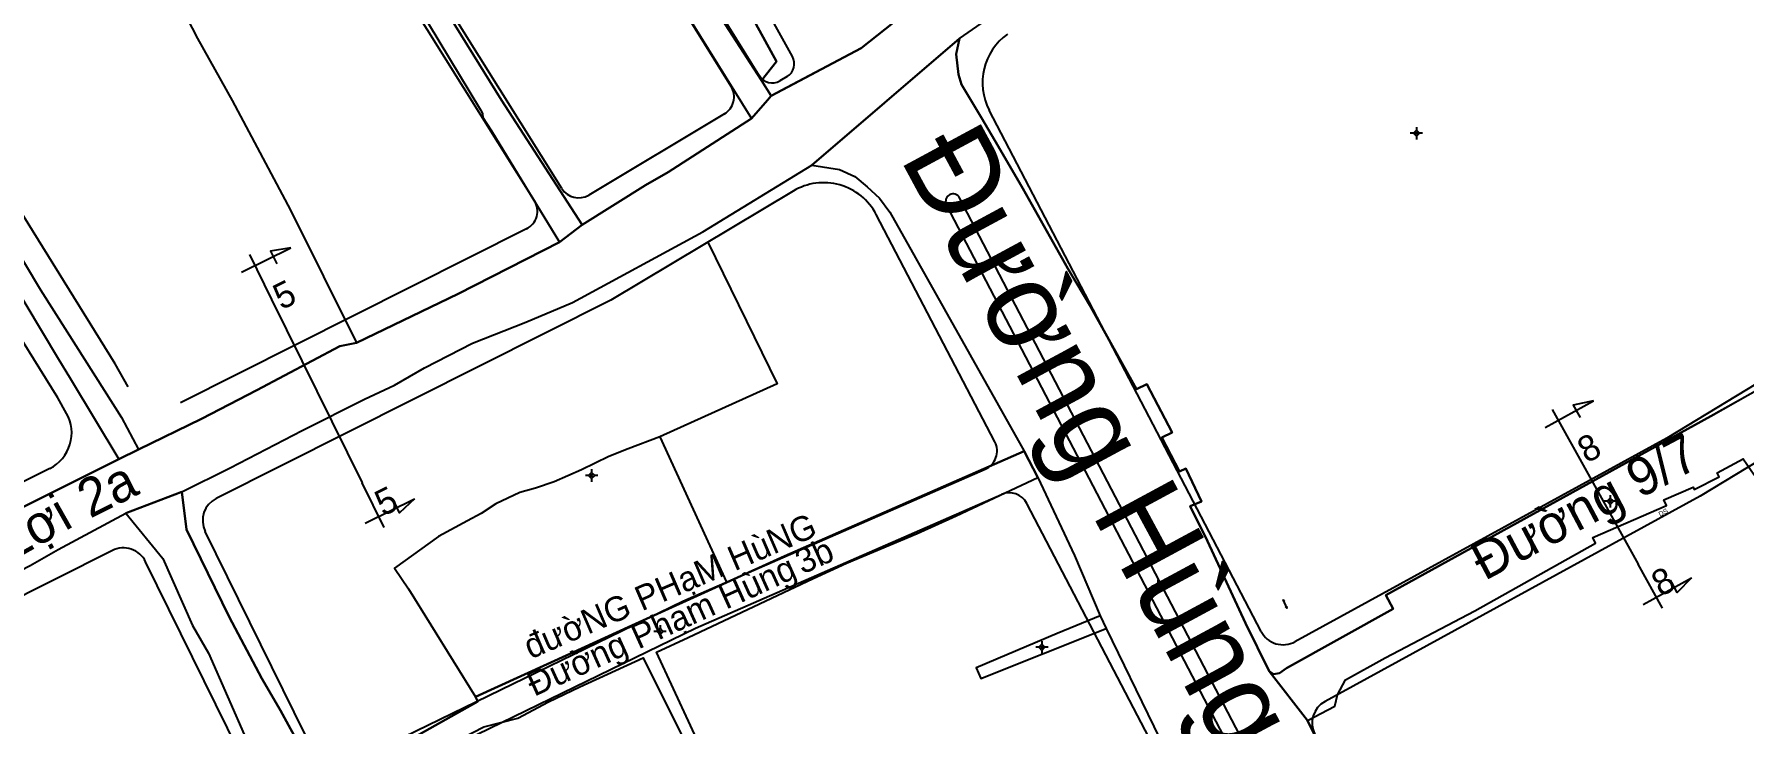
# Model space of a CAD drawing. Extents: x 548357 to 553331, y 1835329 to 1842351.
# Drawn here: x 551462.8 to 551808.4, y 1839061 to 1839200.3 of the extents above; entities that cross this region are included whole.
import ezdxf

# ---------------------------------------------------------------- set-up
doc = ezdxf.new("R2010")
doc.units = 0
for name, color, linetype in [('Level 1', 7, 'Continuous'), ('Level 10', 7, 'Continuous'), ('Level 11', 7, 'Continuous'), ('Level 2', 7, 'Continuous'), ('Level 27', 7, 'Continuous'), ('Level 30', 7, 'Continuous'), ('Level 4', 7, 'Continuous'), ('Level 5', 7, 'Continuous')]:
    doc.layers.add(name, color=color, linetype=linetype)

msp = doc.modelspace()

# ---------------------------------------------------------------- linework, layer by layer
at = {"layer": 'Level 1'}
for p, q in [((551716.03, 1839084.32), (551715.25, 1839086.16)), ((551715.25, 1839086.16), (551715.32, 1839085.69)), ((551715.25, 1839086.16), (551715.55, 1839085.78)), ((551716.03, 1839084.32), (551715.25, 1839086.16)), ((551715.25, 1839086.16), (551715.32, 1839085.69)), ((551715.25, 1839086.16), (551715.55, 1839085.78)), ((551716.03, 1839084.32), (551715.75, 1839084.67)), ((551716.03, 1839084.32), (551715.75, 1839084.67)), ((551716.03, 1839084.32), (551715.97, 1839084.76)), ((551716.03, 1839084.32), (551715.97, 1839084.76))]:
    msp.add_line(p, q, dxfattribs=at)
for points in [[(551504.71, 1839152.21), (551514.7, 1839157.14)], [(551514.7, 1839157.14), (551510.59, 1839156.46), (551511.85, 1839153.92)], [(551506.31, 1839155.82), (551510.8, 1839146.74)], [(551510.8, 1839146.74), (551529.07, 1839109.72)], [(551768.22, 1839120.85), (551777.95, 1839126.25)], [(551777.95, 1839126.25), (551773.88, 1839125.38), (551775.26, 1839122.9)], [(551769.64, 1839124.53), (551774.56, 1839115.68)], [(551774.56, 1839115.68), (551787.02, 1839093.24)], [(551533.55, 1839100.64), (551529.07, 1839109.72)], [(551529.71, 1839101.56), (551539.7, 1839106.49)], [(551539.7, 1839106.49), (551536.67, 1839103.64), (551535.41, 1839106.18)], [(551791.93, 1839084.38), (551787.02, 1839093.24)], [(551788.05, 1839085.12), (551797.78, 1839090.53)], [(551797.78, 1839090.53), (551794.89, 1839087.53), (551793.52, 1839090.01)]]:
    msp.add_lwpolyline(points, dxfattribs=at)
at = {"layer": 'Level 10'}
for p, q in [((551619.98, 1839173.88), (551649.8, 1839199.45)), ((551607.77, 1839183.28), (551611.79, 1839187.85)), ((551609.81, 1839190.93), (551611.79, 1839187.85)), ((551568.97, 1839158.28), (551573.55, 1839161.78)), ((551479.91, 1839114.49), (551483.86, 1839116.42)), ((551662.89, 1839116.1), (551665.68, 1839110.76)), ((551481.32, 1839103.57), (551492.64, 1839107.86)), ((551678.26, 1839082.81), (551679.45, 1839080.28)), ((551712.41, 1839071.62), (551720.16, 1839061.67))]:
    msp.add_line(p, q, dxfattribs=at)
for points in [[(551609.81, 1839190.93), (551612.87, 1839194.81), (551579.77, 1839255.14), (551559.93, 1839289.66), (551538.87, 1839328.94), (551518.25, 1839366.66), (551514.39, 1839369.68)], [(551520.3, 1839347.03), (551514.8, 1839349.02), (551516.43, 1839344.78), (551520.37, 1839335.21), (551526.32, 1839322.2), (551534.7, 1839303.46), (551541.23, 1839290.93), (551547.44, 1839279.47), (551557.1, 1839264.09), (551569.98, 1839244.08), (551576.01, 1839234.97), (551579.25, 1839229.71), (551588.69, 1839214.01), (551607.77, 1839183.28)], [(551520.3, 1839347.03), (551523.82, 1839338.54), (551530.1, 1839322.89), (551536.17, 1839309.76), (551550.25, 1839283.31), (551558.55, 1839270.87), (551561.78, 1839265.11), (551566.15, 1839258.42), (551579.4, 1839237.67), (551583.48, 1839231.72), (551586.56, 1839226.63), (551594.41, 1839214.45), (551598.21, 1839208.91), (551609.81, 1839190.93)], [(551467.49, 1839333.56), (551467.14, 1839332.3), (551467.08, 1839330.87), (551476.15, 1839316.5), (551491.71, 1839290.9), (551507.1, 1839266.28), (551514.12, 1839254.39), (551520.75, 1839244.37), (551523.79, 1839239.69), (551527.31, 1839234.91), (551529.96, 1839230.36), (551543.41, 1839209.37), (551557.24, 1839186.96), (551573.55, 1839161.78)], [(551344.61, 1839305.69), (551347.07, 1839304.57), (551349.72, 1839303.43), (551363.29, 1839295.87), (551370.25, 1839283.09), (551377.49, 1839273.37), (551381.78, 1839267.82), (551386.24, 1839262.18), (551396.27, 1839249.84), (551408.43, 1839233.16), (551417.73, 1839220.11), (551426.05, 1839206.76), (551429.8, 1839201.1), (551440.36, 1839185.46), (551451.36, 1839169.37), (551454.71, 1839164.2), (551464.05, 1839148.66), (551469.49, 1839140.18), (551480.42, 1839122.9), (551483.86, 1839116.42)], [(551482.45, 1839298.41), (551464.08, 1839289.14), (551461.99, 1839288.05), (551453.15, 1839282.69), (551444.13, 1839277.09), (551447.85, 1839271.54), (551452.05, 1839265.69), (551455.03, 1839261.72), (551459.11, 1839256.03), (551462.47, 1839251.25), (551466.14, 1839246.23), (551469.64, 1839241.23), (551483.85, 1839219.5), (551487.72, 1839215.07), (551489.34, 1839212.06), (551495.82, 1839199.44), (551502.85, 1839186.94), (551514.61, 1839164.79), (551527.98, 1839137.95)], [(551649.8, 1839199.45), (551672.62, 1839215.25), (551681.53, 1839221.49), (551681.61, 1839221.25), (551696.1, 1839230.12), (551700.57, 1839232.44), (551699.51, 1839234.23), (551703.8, 1839236.99), (551703.58, 1839237.35), (551714.13, 1839244.86), (551718.94, 1839248.34), (551743.81, 1839266.81), (551765.44, 1839288.06), (551767.6, 1839289.16), (551769.73, 1839289.58)], [(551611.79, 1839187.85), (551629.93, 1839197.47), (551642.87, 1839207.8), (551660.38, 1839220.23)], [(551536.14, 1839212.95), (551553.01, 1839185.05), (551553.44, 1839184.26), (551553.47, 1839183.5), (551555.21, 1839180.77), (551568.97, 1839158.28)], [(551649.8, 1839199.45), (551649.19, 1839196.26), (551649.61, 1839192.17), (551650.22, 1839190.16), (551654.27, 1839183.44), (551657.65, 1839177.71), (551662.61, 1839169.11), (551671.72, 1839152.97), (551676.37, 1839145.2), (551685.62, 1839128.61), (551687.68, 1839129.59), (551692.79, 1839119.88), (551690.75, 1839118.82), (551694.33, 1839112), (551695.59, 1839112.6), (551698.77, 1839105.93), (551696.45, 1839105.01), (551699.99, 1839097.89), (551707.62, 1839081.33), (551712.41, 1839071.62)], [(551435.93, 1839184.74), (551440.51, 1839178.18), (551450.5, 1839163.28), (551457.84, 1839151.21), (551467.52, 1839135.01), (551470.15, 1839130.73), (551479.91, 1839114.49)], [(551573.55, 1839161.78), (551586.39, 1839169.79), (551590.95, 1839172.47), (551607.77, 1839183.28)], [(551492.64, 1839107.86), (551502.4, 1839112.71), (551516.96, 1839120.26), (551529.59, 1839126.58), (551535.62, 1839129.44), (551541.72, 1839132.94), (551551.37, 1839137.9), (551562.2, 1839142.15), (551571.64, 1839146.11), (551597.94, 1839160.4), (551619.98, 1839173.88)], [(551619.98, 1839173.88), (551625.59, 1839173.01), (551628.69, 1839171.57), (551631.2, 1839169.5), (551633.67, 1839167.2), (551635.73, 1839164.39), (551662.89, 1839116.1)], [(551527.98, 1839137.95), (551548.53, 1839147.85), (551568.97, 1839158.28)], [(551712.41, 1839071.62), (551713.28, 1839071.04), (551714.49, 1839071.25), (551715.92, 1839072.24), (551737.47, 1839084.23), (551736, 1839087.03), (551801.71, 1839123.17), (551831, 1839139.82), (551831.43, 1839139.19), (551839.1, 1839143.27), (551841.87, 1839144.67), (551844.46, 1839146.68), (551845.85, 1839148.14), (551846.24, 1839150.26)], [(551720.16, 1839061.67), (551725.69, 1839064.61), (551726.21, 1839066.86), (551727.83, 1839069.88), (551735.89, 1839074.32), (551753.98, 1839083.84), (551778.38, 1839097.48), (551777.83, 1839098.68), (551792.74, 1839105.13), (551792.2, 1839106.25), (551798.13, 1839108.8), (551798.33, 1839108.33), (551803.36, 1839110.88), (551803, 1839111.7), (551808.21, 1839114.57), (551810.48, 1839111.34), (551830.84, 1839122.84), (551827.88, 1839128.08), (551841.32, 1839136.91), (551844.95, 1839139.1), (551847.47, 1839140.52), (551849.69, 1839140.97), (551851.84, 1839140.36), (551853.45, 1839139.49)], [(551483.86, 1839116.42), (551496.59, 1839122.65), (551507.79, 1839128.39), (551524.56, 1839137.32), (551527.98, 1839137.95)], [(551520.9, 1839048.97), (551521.29, 1839048.58), (551521.83, 1839048.46), (551523.43, 1839048.91), (551527.19, 1839051.31), (551552.47, 1839065.55), (551551.98, 1839066.47), (551571.07, 1839075.13), (551582.87, 1839080.56), (551602.77, 1839089.53), (551614.47, 1839094.89), (551662.89, 1839116.1)], [(551450.93, 1839099.62), (551459.96, 1839104.51), (551479.91, 1839114.49)], [(551523.22, 1839043.28), (551523.25, 1839044.21), (551523.73, 1839045.13), (551524.31, 1839045.82), (551546.89, 1839056.92), (551553.7, 1839060.38), (551560.57, 1839062.17), (551566.74, 1839065.43), (551573.09, 1839068.49), (551585.87, 1839074.37), (551597.03, 1839052.09), (551598.87, 1839053.27), (551588.61, 1839075.5), (551594.97, 1839078.42), (551620.26, 1839090.39), (551626.97, 1839093.44), (551641.29, 1839099.49), (551649.14, 1839103.06), (551665.68, 1839110.76)], [(551665.68, 1839110.76), (551673.1, 1839095.03), (551678.26, 1839082.81)], [(551492.64, 1839107.86), (551493.57, 1839100.29), (551502.2, 1839082.64), (551508.83, 1839070.15), (551512.56, 1839063.69), (551517, 1839055.72), (551520.9, 1839048.97)], [(551339.57, 1838991.66), (551341.67, 1838997.91), (551355.45, 1839014.08), (551361, 1839020.21), (551366.88, 1839027.41), (551373.65, 1839034.23), (551380.01, 1839039.79), (551385.93, 1839045.97), (551396.89, 1839051.61), (551395.63, 1839056.17), (551401.69, 1839059.87), (551409.05, 1839063.94), (551415.3, 1839067.1), (551425.98, 1839072.75), (551431.31, 1839075.5), (551437.48, 1839078.94), (551441.06, 1839080.71), (551446.75, 1839083.84), (551452.58, 1839088.15), (551462, 1839092.98), (551467.62, 1839096.22), (551481.32, 1839103.57)], [(551481.32, 1839103.57), (551488.79, 1839094.44), (551494.81, 1839080.89), (551498.04, 1839075.31), (551505.71, 1839057.75), (551508.36, 1839049.74), (551510.64, 1839041.49), (551513.22, 1839042.2), (551516.62, 1839033.13)], [(551678.26, 1839082.81), (551669.54, 1839079.24), (551653.19, 1839072.35), (551654.16, 1839070.15), (551679.45, 1839080.28)], [(551679.45, 1839080.28), (551698.72, 1839040.68), (551718.1, 1839000), (551724.78, 1838985.35), (551726.81, 1838979.54), (551727.13, 1838978.2)], [(551720.16, 1839061.67), (551752.31, 1838996.9), (551757.47, 1838983.15)]]:
    msp.add_lwpolyline(points, dxfattribs=at)
at = {"layer": 'Level 11'}
for p, q in [((551742.2, 1839180.93), (551741.57, 1839180.31)), ((551742.2, 1839181.56), (551742.2, 1839180.93)), ((551742.82, 1839180.31), (551742.2, 1839180.93)), ((551741.57, 1839180.31), (551740.95, 1839180.31)), ((551741.57, 1839180.31), (551742.2, 1839179.69)), ((551742.2, 1839179.69), (551742.82, 1839180.31)), ((551742.2, 1839179.69), (551742.2, 1839179.06)), ((551743.45, 1839180.31), (551742.82, 1839180.31)), ((551575.47, 1839111.79), (551574.85, 1839111.17)), ((551575.47, 1839112.42), (551575.47, 1839111.79)), ((551576.09, 1839111.17), (551575.47, 1839111.79)), ((551574.85, 1839111.17), (551574.22, 1839111.17)), ((551574.85, 1839111.17), (551575.47, 1839110.55)), ((551575.47, 1839110.55), (551576.09, 1839111.17)), ((551575.47, 1839110.55), (551575.47, 1839109.92)), ((551576.72, 1839111.17), (551576.09, 1839111.17)), ((551780.75, 1839105.96), (551780.13, 1839105.96)), ((551781.38, 1839106.59), (551780.75, 1839105.96)), ((551780.75, 1839105.96), (551781.38, 1839105.33)), ((551781.38, 1839107.21), (551781.38, 1839106.59)), ((551782.01, 1839105.96), (551781.38, 1839106.59)), ((551781.38, 1839105.33), (551782.01, 1839105.96)), ((551781.38, 1839105.33), (551781.38, 1839104.71)), ((551782.63, 1839105.96), (551782.01, 1839105.96)), ((551689.31, 1839088.82), (551688.69, 1839088.82)), ((551689.94, 1839089.45), (551689.31, 1839088.82)), ((551689.31, 1839088.82), (551689.94, 1839088.19)), ((551689.94, 1839090.07), (551689.94, 1839089.45)), ((551690.56, 1839088.82), (551689.94, 1839089.45)), ((551689.94, 1839088.19), (551690.56, 1839088.82)), ((551689.94, 1839088.19), (551689.94, 1839087.57)), ((551691.19, 1839088.82), (551690.56, 1839088.82)), ((551589.32, 1839080.94), (551589.32, 1839080.31)), ((551588.69, 1839079.69), (551588.07, 1839079.69)), ((551589.32, 1839080.31), (551588.69, 1839079.69)), ((551588.69, 1839079.69), (551589.32, 1839079.07)), ((551589.94, 1839079.69), (551589.32, 1839080.31)), ((551589.32, 1839079.07), (551589.94, 1839079.69)), ((551589.32, 1839079.07), (551589.32, 1839078.44)), ((551590.57, 1839079.69), (551589.94, 1839079.69)), ((551666.48, 1839077.73), (551666.48, 1839077.11)), ((551665.85, 1839076.48), (551665.23, 1839076.48)), ((551666.48, 1839077.11), (551665.85, 1839076.48)), ((551665.85, 1839076.48), (551666.48, 1839075.85)), ((551667.11, 1839076.48), (551666.48, 1839077.11)), ((551666.48, 1839075.85), (551667.11, 1839076.48)), ((551666.48, 1839075.85), (551666.48, 1839075.23)), ((551667.73, 1839076.48), (551667.11, 1839076.48))]:
    msp.add_line(p, q, dxfattribs=at)
for centre in [(551742.2, 1839180.31), (551575.47, 1839111.17), (551781.38, 1839105.96), (551689.94, 1839088.82), (551589.32, 1839079.69), (551666.48, 1839076.48)]:
    msp.add_circle(centre, 0.15, dxfattribs=at)
at = {"layer": 'Level 2'}
for p, q in [((551629.93, 1839197.47), (551642.87, 1839207.8)), ((551642.87, 1839207.8), (551629.93, 1839197.47)), ((551629.93, 1839197.47), (551613.81, 1839188.92)), ((551609.81, 1839190.93), (551611.79, 1839187.85)), ((551611.79, 1839187.85), (551611.05, 1839187.01)), ((551613.81, 1839188.92), (551611.79, 1839187.85)), ((551611.05, 1839187.01), (551607.77, 1839183.28)), ((551586.39, 1839169.79), (551573.55, 1839161.78)), ((551662.89, 1839116.1), (551614.47, 1839094.89)), ((551665.68, 1839110.76), (551662.89, 1839116.1)), ((551649.14, 1839103.06), (551665.68, 1839110.76)), ((551492.64, 1839107.86), (551481.32, 1839103.57)), ((551641.29, 1839099.49), (551649.14, 1839103.06)), ((551614.47, 1839094.89), (551602.77, 1839089.53)), ((551602.77, 1839089.53), (551582.87, 1839080.56)), ((551582.87, 1839080.56), (551571.07, 1839075.13)), ((551588.61, 1839075.5), (551594.97, 1839078.42)), ((551498.04, 1839075.31), (551505.71, 1839057.75))]:
    msp.add_line(p, q, dxfattribs=at)
for points in [[(551559.93, 1839289.66), (551579.77, 1839255.14), (551612.87, 1839194.81), (551609.81, 1839190.93)], [(551437.48, 1839078.94), (551441.06, 1839080.71), (551446.75, 1839083.84), (551452.58, 1839088.15), (551462, 1839092.98), (551467.62, 1839096.22), (551481.32, 1839103.57), (551492.64, 1839107.86), (551502.4, 1839112.71), (551516.96, 1839120.26), (551529.59, 1839126.58), (551535.62, 1839129.44), (551541.72, 1839132.94), (551551.37, 1839137.9), (551562.2, 1839142.15), (551571.64, 1839146.11), (551597.94, 1839160.4), (551619.98, 1839173.88), (551649.8, 1839199.45), (551672.62, 1839215.25)], [(551611.79, 1839187.85), (551613.81, 1839188.92), (551629.93, 1839197.47)], [(551607.77, 1839183.28), (551590.95, 1839172.47), (551586.39, 1839169.79)], [(551573.55, 1839161.78), (551568.97, 1839158.28), (551548.53, 1839147.85), (551527.98, 1839137.95), (551524.56, 1839137.32), (551507.79, 1839128.39), (551496.59, 1839122.65), (551483.86, 1839116.42), (551479.91, 1839114.49), (551459.96, 1839104.51), (551450.93, 1839099.62), (551447.4, 1839096.94), (551422.47, 1839082.73), (551404.21, 1839071.96), (551394.81, 1839066.6), (551388.55, 1839063.72), (551382.77, 1839059.75)], [(551816.64, 1839131.52), (551801.71, 1839123.17), (551736, 1839087.03), (551737.47, 1839084.23), (551715.92, 1839072.24), (551714.49, 1839071.25), (551713.28, 1839071.04), (551712.41, 1839071.62), (551720.16, 1839061.67), (551725.69, 1839064.61), (551726.21, 1839066.86), (551727.83, 1839069.88), (551735.89, 1839074.32), (551753.98, 1839083.84), (551778.38, 1839097.48), (551777.83, 1839098.68), (551792.74, 1839105.13), (551792.2, 1839106.25), (551798.13, 1839108.8), (551798.33, 1839108.33), (551803.36, 1839110.88), (551803, 1839111.7), (551808.21, 1839114.57), (551810.48, 1839111.34)], [(551529.14, 1839031.56), (551523.22, 1839043.28), (551520.9, 1839048.97), (551517, 1839055.72), (551512.56, 1839063.69), (551508.83, 1839070.15), (551502.2, 1839082.64), (551493.57, 1839100.29), (551492.64, 1839107.86)], [(551481.32, 1839103.57), (551488.79, 1839094.44), (551494.81, 1839080.89), (551498.04, 1839075.31)], [(551594.97, 1839078.42), (551620.26, 1839090.39), (551626.97, 1839093.44), (551641.29, 1839099.49)], [(551571.07, 1839075.13), (551551.98, 1839066.47), (551552.47, 1839065.55), (551527.19, 1839051.31)], [(551573.09, 1839068.49), (551585.87, 1839074.37), (551597.03, 1839052.09), (551598.87, 1839053.27), (551588.61, 1839075.5)], [(551553.7, 1839060.38), (551560.57, 1839062.17), (551566.74, 1839065.43), (551573.09, 1839068.49)]]:
    msp.add_lwpolyline(points, dxfattribs=at)
at = {"layer": 'Level 27'}
for p, q in [((551649.61, 1839192.17), (551649.19, 1839196.26)), ((551553.01, 1839185.05), (551553.44, 1839184.26)), ((551607.77, 1839183.28), (551611.05, 1839187.01)), ((551619.98, 1839173.88), (551625.59, 1839173.01)), ((551625.59, 1839173.01), (551628.69, 1839171.57)), ((551628.69, 1839171.57), (551631.2, 1839169.5)), ((551631.2, 1839169.5), (551633.67, 1839167.2)), ((551568.97, 1839158.28), (551573.55, 1839161.78)), ((551685.62, 1839128.61), (551676.37, 1839145.2)), ((551673.1, 1839095.03), (551678.26, 1839082.81))]:
    msp.add_line(p, q, dxfattribs=at)
for points in [[(551569.98, 1839244.08), (551576.01, 1839234.97), (551579.25, 1839229.71), (551588.69, 1839214.01), (551607.77, 1839183.28)], [(551573.55, 1839161.78), (551557.24, 1839186.96), (551543.41, 1839209.37), (551529.96, 1839230.36)], [(551534.81, 1839214.95), (551536.14, 1839212.95), (551553.01, 1839185.05)], [(551611.05, 1839187.01), (551611.79, 1839187.85), (551609.81, 1839190.93), (551598.21, 1839208.91)], [(551649.19, 1839196.26), (551649.8, 1839199.45), (551619.98, 1839173.88)], [(551654.27, 1839183.44), (551650.22, 1839190.16), (551649.61, 1839192.17)], [(551553.44, 1839184.26), (551553.47, 1839183.5), (551555.21, 1839180.77), (551568.97, 1839158.28)], [(551676.37, 1839145.2), (551671.72, 1839152.97), (551662.61, 1839169.11), (551657.65, 1839177.71), (551654.27, 1839183.44)], [(551633.67, 1839167.2), (551635.73, 1839164.39), (551662.89, 1839116.1)], [(551692.79, 1839119.88), (551687.68, 1839129.59), (551685.62, 1839128.61)], [(551694.33, 1839112), (551690.75, 1839118.82), (551692.79, 1839119.88)], [(551662.89, 1839116.1), (551665.68, 1839110.76), (551673.1, 1839095.03)], [(551707.62, 1839081.33), (551699.99, 1839097.89), (551696.45, 1839105.01), (551698.77, 1839105.93), (551695.59, 1839112.6), (551694.33, 1839112)], [(551678.26, 1839082.81), (551679.45, 1839080.28), (551698.72, 1839040.68)], [(551720.16, 1839061.67), (551712.41, 1839071.62), (551707.62, 1839081.33)], [(551757.47, 1838983.15), (551752.31, 1838996.9), (551720.16, 1839061.67)]]:
    msp.add_lwpolyline(points, dxfattribs=at)
at = {"layer": 'Level 30'}
for points in [[(551616.06, 1839195.79), (551524.94, 1839359.71)], [(551563.91, 1839166.68), (551462.8, 1839328.05)], [(551569.45, 1839169.13), (551469.52, 1839328.63)], [(551609.41, 1839191.86), (551545.02, 1839295.44)], [(551603.66, 1839189.74), (551539.84, 1839292.41)], [(551614.97, 1839191.76), (551613.49, 1839190.87)], [(551710.81, 1839079.68), (551655.84, 1839184.95)], [(551602.31, 1839184.2), (551574.9, 1839167.82)], [(551479.17, 1839133.76), (551455.27, 1839172.17)], [(551616.21, 1839168.62), (551579.34, 1839146.59)], [(551739.66, 1838995.25), (551649.86, 1839167.24)], [(551467.56, 1839126.86), (551443.94, 1839164.83)], [(551656.97, 1839117.96), (551633, 1839163.87)], [(551737, 1838993.87), (551647.2, 1839165.85)], [(551562.31, 1839160.98), (551492.38, 1839125.86)], [(551598.96, 1839158.31), (551612.95, 1839129.69), (551589.25, 1839119), (551602.72, 1839089.63)], [(551579.34, 1839146.59), (551499.6, 1839106.55)], [(551835.14, 1839144.35), (551792.78, 1839118.73)], [(551481.83, 1839129.06), (551479.17, 1839133.76)], [(551842.93, 1839133.29), (551799.52, 1839107.03)], [(551469.34, 1839123.71), (551467.56, 1839126.86)], [(551589.25, 1839119), (551582.89, 1839116.58), (551578.94, 1839115), (551573.4, 1839112.29), (551567.88, 1839109.92), (551564.11, 1839108.64), (551560.93, 1839107.77), (551556.08, 1839105.45), (551553.14, 1839103.5), (551550.37, 1839102.01), (551544.5, 1839098.85), (551535.63, 1839092.48), (551538.48, 1839088.28), (551551.98, 1839066.47), (551552.44, 1839065.61)], [(551792.78, 1839118.73), (551717.64, 1839077.6)], [(551465.97, 1839112.61), (551445.42, 1839102.32)], [(551593.94, 1839085.8), (551655.03, 1839112.44)], [(551596.45, 1839080.35), (551658.33, 1839107.34)], [(551724.09, 1838989.42), (551663.47, 1839105.52)], [(551799.52, 1839107.03), (551723.72, 1839065.54)], [(551519.88, 1839054.2), (551497.36, 1839099.87)], [(551478.6, 1839096.02), (551455.22, 1839084.3)], [(551525.59, 1839012.07), (551485.33, 1839093.76)], [(551525.21, 1839052.37), (551593.94, 1839085.8)], [(551527.9, 1839047.01), (551596.45, 1839080.35)]]:
    msp.add_lwpolyline(points, dxfattribs=at)
for centre, radius, start, end in [((551666.48, 1839190.51), 12, 125.2623, 207.5715), ((551613.44, 1839194.33), 3, 300.8509, 29.0676), ((551611.95, 1839193.45), 3, 211.8676, 300.8509), ((551600.26, 1839187.63), 4, 300.8509, 31.8676), ((551572.84, 1839171.25), 4, 212.0698, 300.8509), ((551622.37, 1839158.32), 12, 27.5715, 120.8509), ((551648.53, 1839166.55), 1.5, 27.5715, 207.5715), ((551560.52, 1839164.56), 4, 296.6668, 32.0698), ((551462.38, 1839119.77), 8, 296.6067, 29.5662), ((551653.43, 1839116.11), 4, 293.5661, 27.5715), ((551501.85, 1839102.08), 5, 116.6668, 206.2403), ((551659.92, 1839103.67), 4, 27.5715, 113.5661), ((551480.84, 1839091.55), 5, 26.2403, 116.6067), ((551715.24, 1839081.99), 5, 207.5715, 298.6948), ((551726.12, 1839061.16), 5, 118.6948, 207.5715)]:
    msp.add_arc(centre, radius, start, end, dxfattribs=at)

# ---------------------------------------------------------------- texts
at = {"layer": 'Level 1'}
for s, height, rotation, p in [('5', 5.21, 26.2723, (551512.78, 1839144.52)), ('8', 5.21, 29.0321, (551776.64, 1839113.55)), ('5', 5.21, 26.2723, (551533.34, 1839102.85)), ('đườNG PHạM HùNG', 5, 23.3338, (551563.15, 1839074.02)), ('DS', 1, 27.9022, (551791.46, 1839102.82)), ('DS', 1, 27.9022, (551791.46, 1839102.82)), ('8', 5.21, 29.0321, (551791.6, 1839086.58))]:
    msp.add_text(s, height=height, rotation=rotation, dxfattribs=at).set_placement(p)
at = {"layer": 'Level 4'}
for s, height, rotation, p in [('2a', 7.751, 26.7073, (551474.09, 1839102.41)), ('3b', 5.031, 24.4018, (551618.1, 1839091.14))]:
    msp.add_text(s, height=height, rotation=rotation, dxfattribs=at).set_placement(p)
at = {"layer": 'Level 5'}
for s, height, rotation, p in [('Đường Hùng Vương', 17.7517, 298.3628, (551637.62, 1839175.42)), ('Đường 9/7', 7.721, 27.9345, (551755.96, 1839089.82)), ('Đường Lê Lợi', 7.7508, 29.5012, (551414.55, 1839069.06)), ('Đường Phạm Hùng', 5.0314, 24.4018, (551563.86, 1839066.46))]:
    msp.add_text(s, height=height, rotation=rotation, dxfattribs=at).set_placement(p)

doc.saveas('drawing.dxf')
